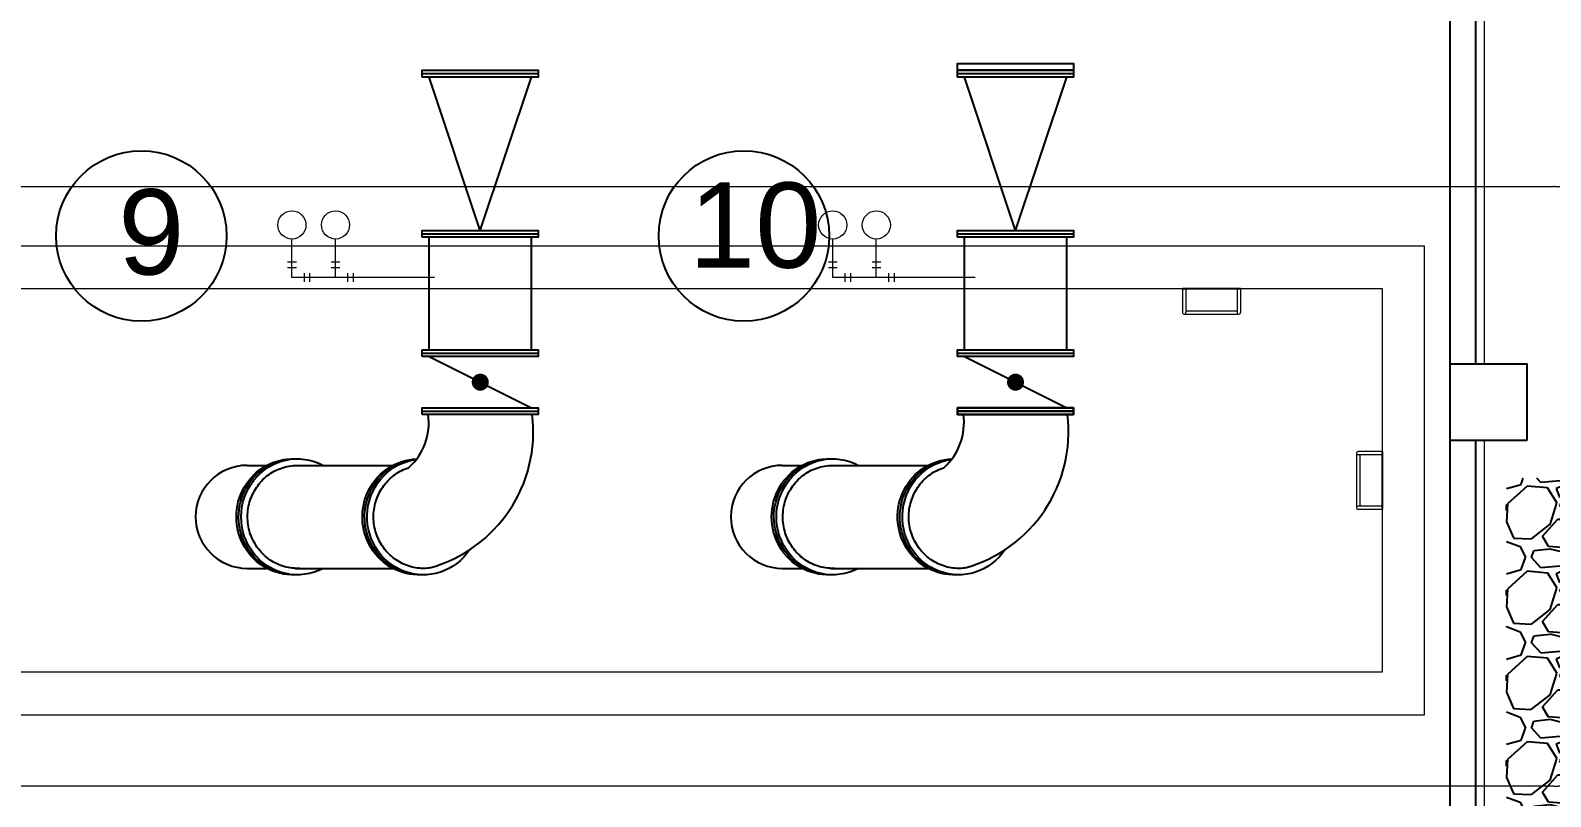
# Model space of a CAD drawing. Header units: inches. Extents: x 25480 to 951550, y -607927 to 1377809.
# Drawn here: x 498587 to 507505, y 369881 to 374375 of the extents above; entities that cross this region are included whole.
import ezdxf

# ---------------------------------------------------------------- set-up
doc = ezdxf.new("R2010")
doc.units = ezdxf.units.IN
doc.header["$MEASUREMENT"] = 0
doc.linetypes.add('CENTER', pattern=[2, 1.25, -0.25, 0.25, -0.25])
doc.linetypes.add('HIDDEN', pattern=[0.375, 0.25, -0.125])
doc.layers.add('DIM', color=251, linetype='Continuous', lineweight=0)
for name, color, linetype in [('M-HVAC-EQPM-NEW', 5, 'Continuous'), ('M-X-BKGD', 8, 'Continuous'), ('PIPE FLOOR PLAN', 251, 'Continuous')]:
    doc.layers.add(name, color=color, linetype=linetype)
doc.styles.get("Standard").update_dxf_attribs({"font": 'arial.ttf'})

# ---------------------------------------------------------------- blocks, each defined once
blk = doc.blocks.new('123')
at = {"ltscale": 10}
for p, q in [((-755780.3, -1071106.2), (-755780.3, -1071446.2)), ((-755780.3, -1071106.2), (-755780.3, -1071446.2)), ((-756735.6, -1072276.2), (-757075.6, -1072276.2)), ((-756735.6, -1072276.2), (-757075.6, -1072276.2))]:
    blk.add_line(p, q, dxfattribs=at)
at = {"layer": 'DIM', "color": 8, "lineweight": 0}
for p, q in [((-755930.3, -1071116.2), (-755930.3, -1071436.2)), ((-755930.3, -1071116.2), (-755930.3, -1071436.2)), ((-755780.3, -1071106.2), (-755920.3, -1071106.2)), ((-755780.3, -1071106.2), (-755920.3, -1071106.2)), ((-755780.3, -1071126.2), (-755920.3, -1071126.2)), ((-755780.3, -1071126.2), (-755920.3, -1071126.2)), ((-755910.3, -1071126.2), (-755910.3, -1071426.2)), ((-755910.3, -1071126.2), (-755910.3, -1071426.2)), ((-755780.3, -1071426.2), (-755920.3, -1071426.2)), ((-755780.3, -1071426.2), (-755920.3, -1071426.2)), ((-755780.3, -1071446.2), (-755920.3, -1071446.2)), ((-755780.3, -1071446.2), (-755920.3, -1071446.2)), ((-757075.6, -1072276.2), (-757075.6, -1072136.2)), ((-757075.6, -1072276.2), (-757075.6, -1072136.2)), ((-756745.6, -1072126.2), (-757065.6, -1072126.2)), ((-756745.6, -1072126.2), (-757065.6, -1072126.2)), ((-757055.6, -1072276.2), (-757055.6, -1072136.2)), ((-757055.6, -1072276.2), (-757055.6, -1072136.2)), ((-756755.6, -1072146.2), (-757055.6, -1072146.2)), ((-756755.6, -1072146.2), (-757055.6, -1072146.2)), ((-756755.6, -1072276.2), (-756755.6, -1072136.2)), ((-756755.6, -1072276.2), (-756755.6, -1072136.2)), ((-756735.6, -1072276.2), (-756735.6, -1072136.2)), ((-756735.6, -1072276.2), (-756735.6, -1072136.2))]:
    blk.add_line(p, q, dxfattribs=at)
for points in [[(-755530.3, -1072526.2), (-755530.3, -1057686.2), (-758280.9, -1057686.2), (-758280.9, -1072526.2)], [(-755530.3, -1072526.2), (-755530.3, -1057686.2), (-758280.9, -1057686.2), (-758280.9, -1072526.2)], [(-758030.9, -1057936.2), (-755780.3, -1057936.2), (-755780.3, -1072276.2), (-758030.9, -1072276.2)], [(-758030.9, -1057936.2), (-755780.3, -1057936.2), (-755780.3, -1072276.2), (-758030.9, -1072276.2)]]:
    blk.add_lwpolyline(points, close=True, dxfattribs=at)
for centre, start, end in [((-755920.3, -1071116.2), 90, 270), ((-755920.3, -1071116.2), 90, 270), ((-755920.3, -1071436.2), 90, 270), ((-755920.3, -1071436.2), 90, 270), ((-757065.6, -1072136.2), 0, 180), ((-757065.6, -1072136.2), 0, 180), ((-756745.6, -1072136.2), 0, 180), ((-756745.6, -1072136.2), 0, 180)]:
    blk.add_arc(centre, 10, start, end, dxfattribs=at)
at = {"layer": 'PIPE FLOOR PLAN', "color": 8}
for p, q in [((-758820.9, -1072676.2), (-750670.9, -1072676.2)), ((-758820.9, -1072676.2), (-750670.9, -1072676.2)), ((-759208.5, -1072826.2), (-756670.9, -1072826.2)), ((-759208.5, -1072826.2), (-756670.9, -1072826.2)), ((-756220.9, -1072826.2), (-750670.9, -1072826.2)), ((-756220.9, -1072826.2), (-750670.9, -1072826.2))]:
    blk.add_line(p, q, dxfattribs=at)
blk.add_lwpolyline([(-756670.9, -1073126.2), (-756670.9, -1072676.2), (-756220.9, -1072676.2), (-756220.9, -1073126.2)], close=True, dxfattribs=at)
blk.add_lwpolyline([(-756670.9, -1073126.2), (-756670.9, -1072676.2), (-756220.9, -1072676.2), (-756220.9, -1073126.2)], close=True, dxfattribs=at)
blk = doc.blocks.new('PT-PA')
at = {"layer": 'DIM', "color": 8}
for p, q in [((175464.7, 21566.2), (175464.7, 20729.8)), ((175490.3, 21091.7), (175439.1, 21091.7)), ((175490.3, 21058.6), (175439.1, 21058.6)), ((175464.7, 20985.6), (175239.3, 20985.6)), ((175375.4, 21011.8), (175375.4, 20960.5)), ((175408.5, 21011.8), (175408.5, 20960.5)), ((175490.3, 20835.9), (175439.1, 20835.9)), ((175490.3, 20802.8), (175439.1, 20802.8)), ((175464.7, 20729.8), (175239.3, 20729.8)), ((175375.4, 20755.9), (175375.4, 20704.7)), ((175408.5, 20755.9), (175408.5, 20704.7))]:
    blk.add_line(p, q, dxfattribs=at)
for centre in [(175156.7, 20985.6), (175156.7, 20729.8)]:
    blk.add_circle(centre, 82.6, dxfattribs=at)

msp = doc.modelspace()

# ---------------------------------------------------------------- hatches: boundary and pattern name
at = {"layer": 'M-X-BKGD'}
h = msp.add_hatch(dxfattribs=at)
h.set_pattern_fill('GRAVEL', color=8, scale=500, style=0)
h.set_pattern_definition([(228.0128, (478103.413, 313779.43), (-3999.999116, -4500.00067), [67.268, -6659.544]), (184.9697, (478058.413, 313729.428), (6000.000526, 499.9956535), [115.434, -11427.9625]), (132.5104, (477943.413, 313719.428), (4999.995359, -5500.004337), [81.394, -8058.016]), (267.2737, (477748.413, 313594.428), (499.998009, 10000.0001475), [105.119, -10406.779]), (292.8337, (477743.413, 313489.428), (-2500.004953, 5999.998206), [103.0775, -10204.6865]), (357.2737, (477783.413, 313394.428), (-10000.0001475, 499.998009), [105.119, -10406.779]), (37.6942, (477888.413, 313389.428), (-6500.003673, -4999.9952026), [139.0145, -13762.4245]), (72.2553, (477998.413, 313474.428), (3500.0053814, 10999.9981156), [131.244, -12993.1605]), (121.4296, (478038.413, 313599.428), (-4000.004117, 6499.997518), [105.475, -10442.0365]), (175.2364, (477983.413, 313689.43), (5500.000473, -499.995766), [120.416, -5900.3815]), (222.3974, (477863.413, 313699.428), (-6000.0036755, -5499.996041), [155.724, -15416.6875]), (138.8141, (478243.413, 313589.43), (-3500.001473, 2999.998657), [53.1505, -5261.922]), (171.4692, (478203.413, 313624.428), (6499.999142, -1000.003955), [101.1185, -10010.7555]), (225, (478103.4, 313639.43), (-6e-14, -500.0002), [70.7105, -636.396]), (203.1986, (478068.41, 313699.43), (2499.999865, 1000.00066), [38.079, -3769.8075]), (291.8014, (478033.41, 313684.43), (-499.99996, 1500.00014), [53.8515, -2638.731]), (30.9638, (478053.41, 313634.43), (1499.99901, 1000.00124), [87.4645, -2828.0115]), (161.5651, (478128.41, 313679.43), (1000.0002, -499.9992), [63.2455, -1517.8935]), (16.3895, (477743.413, 313684.428), (5000.001099, 1499.996355), [88.6, -8771.4225]), (70.3462, (477828.413, 313709.428), (-1999.997624, -5500.001068), [74.3305, -7358.704]), (293.1986, (478128.41, 313779.43), (-1000.00066, 2499.999865), [76.1575, -3731.729]), (343.6105, (478158.413, 313709.428), (-5000.001099, 1499.996355), [88.6, -8771.4225]), (339.444, (477743.413, 313374.43), (-2500.00092, 999.998), [85.44, -4186.562]), (294.7751, (477823.413, 313344.43), (-2499.996095, 5500.001711), [71.589, -7087.3215]), (66.8014, (478133.41, 313279.43), (1000.00066, 2499.999865), [76.1575, -3731.729]), (17.354, (478163.413, 313349.428), (-6500.00101, -1999.997251), [83.8155, -8297.712]), (69.444, (477888.413, 313279.43), (-999.998, -2500.00092), [42.72, -4229.282]), (101.3099, (478103.41, 313279.43), (-499.99882, 2000.00038), [25.495, -2524.0145]), (165.9638, (478098.41, 313304.43), (1500.00027, -499.99903), [103.0775, -1958.475]), (186.009, (477998.413, 313329.428), (4999.999875, 499.999659), [95.525, -9456.9615]), (303.6901, (478053.41, 313589.43), (-500.00067, 999.99978), [72.111, -1730.6645]), (353.1572, (478093.413, 313529.428), (8499.999683, -1000.003999), [125.897, -12463.7815]), (60.9454, (478218.413, 313514.43), (-2000.000014, -3500.000192), [51.478, -5096.337]), (90, (478243.4, 313559.43), (-500, 500), [30, -470]), (120.2564, (477988.413, 313344.43), (1999.997443, -3500.001228), [69.462, -6876.76]), (48.0128, (477953.413, 313404.43), (3999.999116, 4500.00067), [134.536, -6592.276]), (0, (478043.4, 313504.43), (500, 500), [130, -370]), (325.3048, (478173.413, 313504.428), (-4999.99713, 3500.004305), [79.057, -7826.637]), (254.0546, (478238.41, 313459.43), (-499.999945, -2000.00006), [72.801, -3567.254]), (207.646, (478218.413, 313389.428), (-9499.9979036, -5000.0038566), [118.5325, -11734.737]), (175.4261, (478113.413, 313334.428), (-6500.000279, 499.9974006), [125.3995, -12414.537])])
h.paths.add_polyline_path([(507245, 369168.9), (509606.6, 369168.9), (509606.6, 371748.1), (507245, 371748.1)])

# ---------------------------------------------------------------- linework, layer by layer
at = {"layer": 'M-HVAC-EQPM-NEW'}
for centre in [(499237.5, 373169.6), (502772.5, 373169.6)]:
    msp.add_circle(centre, 500, dxfattribs=at)
at = {"layer": 'M-X-BKGD', "color": 8, "linetype": 'Continuous', "ltscale": 3.5}
for p, q in [((500885.7, 374121.8), (501565.7, 374121.8)), ((500885.7, 374121.8), (501565.7, 374121.8)), ((504025.7, 374121.8), (504705.7, 374121.8)), ((500885.7, 373181.8), (501565.7, 373181.8)), ((500885.7, 373181.8), (501565.7, 373181.8)), ((504025.7, 373181.8), (504705.7, 373181.8)), ((504025.7, 373181.8), (504705.7, 373181.8)), ((500885.7, 372481.8), (501565.7, 372481.8)), ((504025.7, 372481.8), (504705.7, 372481.8)), ((500885.7, 372141.8), (501565.7, 372141.8)), ((504025.7, 372141.8), (504705.7, 372141.8)), ((504705.7, 372141.8), (504025.7, 372141.8))]:
    msp.add_line(p, q, dxfattribs=at)
at = {"layer": 'M-X-BKGD', "color": 8, "linetype": 'Continuous', "ltscale": 10}
for p, q in [((501225.7, 373201.8), (500925.7, 374101.8)), ((501225.7, 373201.8), (500925.7, 374101.8)), ((501225.7, 373201.8), (501525.7, 374101.8)), ((501225.7, 373201.8), (501525.7, 374101.8)), ((504365.7, 373201.8), (504065.7, 374101.8)), ((504365.7, 373201.8), (504065.7, 374101.8)), ((504365.7, 373201.8), (504665.7, 374101.8)), ((504365.7, 373201.8), (504665.7, 374101.8)), ((500925.7, 372501.8), (500925.7, 373161.8)), ((501525.7, 372501.8), (501525.7, 373161.8)), ((504065.7, 372501.8), (504065.7, 373161.8)), ((504665.7, 372501.8), (504665.7, 373161.8))]:
    msp.add_line(p, q, dxfattribs=at)
at = {"layer": 'M-X-BKGD', "color": 8, "linetype": 'Continuous'}
for p, q in [((500925.7, 372461.8), (501525.7, 372161.8)), ((504065.7, 372461.8), (504665.7, 372161.8))]:
    msp.add_line(p, q, dxfattribs=at)
at = {"layer": 'M-X-BKGD', "color": 8, "linetype": 'HIDDEN', "ltscale": 3.5}
msp.add_line((504072.4, 372161.8), (504112.4, 372161.8), dxfattribs=at)
at = {"layer": 'M-X-BKGD', "color": 8}
for p, q in [((499857.7, 371823.8), (499973.3, 371823.8)), ((500140, 371823.8), (500712.3, 371823.8)), ((502997.7, 371823.8), (503113.3, 371823.8)), ((503280, 371823.8), (503852.3, 371823.8)), ((499857.7, 371219.8), (499973.3, 371219.8)), ((500140, 371219.8), (500712.3, 371219.8)), ((502997.7, 371219.8), (503113.3, 371219.8)), ((503280, 371219.8), (503852.3, 371219.8))]:
    msp.add_line(p, q, dxfattribs=at)
at = {"layer": 'M-X-BKGD', "color": 8, "linetype": 'Continuous', "lineweight": 0, "ltscale": 10}
for points in [[(506915.7, 354419.8), (488365.7, 354419.8), (488365.7, 377969.8), (506915.7, 377969.8)], [(506915.7, 371969.8), (507365.7, 371969.8), (507365.7, 372419.8), (506915.7, 372419.8)]]:
    msp.add_lwpolyline(points, close=True, dxfattribs=at)
for points in [[(507115.7, 377969.8), (507115.7, 372419.8)], [(507115.7, 371969.8), (507115.7, 366419.8)]]:
    msp.add_lwpolyline(points, dxfattribs=at)
at = {"layer": 'M-X-BKGD', "color": 8, "linetype": 'Continuous', "ltscale": 3.5}
for points in [[(500885.7, 374101.8), (500885.7, 374141.8), (501565.7, 374141.8), (501565.7, 374101.8)], [(500885.7, 374101.8), (500885.7, 374141.8), (501565.7, 374141.8), (501565.7, 374101.8)], [(504025.7, 374141.8), (504025.7, 374181.8), (504705.7, 374181.8), (504705.7, 374141.8)], [(504025.7, 374101.8), (504025.7, 374141.8), (504705.7, 374141.8), (504705.7, 374101.8)], [(504025.7, 374101.8), (504025.7, 374141.8), (504705.7, 374141.8), (504705.7, 374101.8)], [(500885.7, 373161.8), (500885.7, 373201.8), (501565.7, 373201.8), (501565.7, 373161.8)], [(500885.7, 373161.8), (500885.7, 373201.8), (501565.7, 373201.8), (501565.7, 373161.8)], [(504025.7, 373161.8), (504025.7, 373201.8), (504705.7, 373201.8), (504705.7, 373161.8)], [(504025.7, 373161.8), (504025.7, 373201.8), (504705.7, 373201.8), (504705.7, 373161.8)], [(500885.7, 372461.8), (500885.7, 372501.8), (501565.7, 372501.8), (501565.7, 372461.8)], [(504025.7, 372461.8), (504025.7, 372501.8), (504705.7, 372501.8), (504705.7, 372461.8)], [(500885.7, 372121.8), (500885.7, 372161.8), (501565.7, 372161.8), (501565.7, 372121.8)], [(504025.7, 372121.8), (504025.7, 372161.8), (504705.7, 372161.8), (504705.7, 372121.8)], [(504705.7, 372121.8), (504705.7, 372161.8), (504025.7, 372161.8), (504025.7, 372121.8)]]:
    msp.add_lwpolyline(points, close=True, dxfattribs=at)
at = {"layer": 'M-X-BKGD', "color": 8, "linetype": 'HIDDEN', "lineweight": 0, "ltscale": 10}
msp.add_lwpolyline([(491370.6, 370279.9), (491370.6, 373120.7, -0.414214), (491708.7, 373458.8), (507523.1, 373458.8, -0.414214), (507861.2, 373120.7), (507861.2, 370279.9, -0.414214), (507523.1, 369941.8), (491708.7, 369941.8, -0.414214)], format="xyb", close=True, dxfattribs=at)
at = {"layer": 'M-X-BKGD', "color": 8, "linetype": 'CENTER', "const_width": 50}
for points in [[(501225.7, 372286.8, 1), (501225.7, 372336.8, 1)], [(504365.7, 372286.8, 1), (504365.7, 372336.8, 1)]]:
    msp.add_lwpolyline(points, format="xyb", close=True, dxfattribs=at)
at = {"layer": 'M-X-BKGD', "color": 8}
for centre, radius, start, end in [((500567.2, 372074.9), 356.4, 312.20969, 7.56548), ((500706.7, 372021.8), 830.2, 285.50434, 6.92094), ((503707.2, 372074.9), 356.4, 312.20969, 7.56548), ((503846.7, 372021.8), 830.2, 285.50434, 6.92094), ((499857.7, 371521.8), 302, 90, 270), ((502997.7, 371521.8), 302, 90, 270)]:
    msp.add_arc(centre, radius, start, end, dxfattribs=at)
at = {"layer": 'M-X-BKGD', "color": 8, "linetype": 'Continuous', "ltscale": 3.5, "extrusion": (0, 0, -1)}
for centre, major_axis, start_param, end_param in [((500153.3, 371521.8), (0, -340), -0.477316, 3.618909), ((503293.3, 371521.8), (0, -340), -0.477316, 3.618909), ((500125.1, 371521.8), (0, -340), -0.042699, 3.184291), ((500138.5, 371521.8), (0, 340), 3.098894, 6.305507), ((500864.1, 371521.8), (0, 340), 3.098894, 6.248915), ((500877.5, 371521.8), (0, -340), -0.042699, 3.064696), ((500892.3, 371521.8), (0, -340), -0.969046, 3.01597), ((503265.1, 371521.8), (0, -340), -0.042699, 3.184291), ((503278.5, 371521.8), (0, 340), 3.098894, 6.305507), ((504004.1, 371521.8), (0, 340), 3.098894, 6.248915), ((504017.5, 371521.8), (0, -340), -0.042699, 3.064696), ((504032.3, 371521.8), (0, -340), -0.969046, 3.01597)]:
    msp.add_ellipse(centre, major_axis=major_axis, ratio=0.971603, start_param=start_param, end_param=end_param, dxfattribs=at)
at = {"layer": 'M-X-BKGD', "color": 8, "linetype": 'Continuous', "ltscale": 3.5}
msp.add_open_spline([(500166.5, 371219.8), (500156.2, 371219.3), (500145.9, 371219.4), (500120.2, 371221), (500104.7, 371223.3), (500074.4, 371230.2), (500059.5, 371235), (500030.6, 371246.9), (500016.6, 371254), (499989.9, 371270.5), (499977.2, 371279.8), (499953.3, 371300.5), (499942.2, 371311.8), (499921.8, 371336.2), (499912.5, 371349.2), (499896.1, 371376.7), (499888.9, 371391.1), (499877, 371420.9), (499872.1, 371436.3), (499864.9, 371467.7), (499862.5, 371483.7), (499860.2, 371516), (499860.4, 371532.2), (499863.1, 371564.4), (499865.7, 371580.3), (499873.4, 371611.7), (499878.4, 371627), (499890.9, 371656.6), (499898.2, 371670.9), (499915, 371698.1), (499924.5, 371711), (499945.2, 371735), (499956.5, 371746.2), (499980.7, 371766.5), (499993.6, 371775.6), (500020.5, 371791.7), (500034.6, 371798.6), (500063.6, 371810), (500078.6, 371814.6), (500109, 371821.1), (500124.5, 371823.1), (500140, 371823.8), (500140, 371823.8), (500140, 371823.8)], degree=3, knots=[-0.045423, -0.045423, -0.045423, -0.045423, 0.060402, 0.060402, 0.220175, 0.220175, 0.379948, 0.379948, 0.539721, 0.539721, 0.699494, 0.699494, 0.859267, 0.859267, 1.01904, 1.01904, 1.178813, 1.178813, 1.338586, 1.338586, 1.498359, 1.498359, 1.658132, 1.658132, 1.817905, 1.817905, 1.977678, 1.977678, 2.137451, 2.137451, 2.297224, 2.297224, 2.456997, 2.456997, 2.61677, 2.61677, 2.776543, 2.776543, 2.936316, 2.936316, 3.096089, 3.096089, 3.096142, 3.096142, 3.096142, 3.096142], dxfattribs=at)
at = {"layer": 'M-X-BKGD', "color": 8}
for points, knots in [([(500928.6, 371221.8), (500924.3, 371221.3), (500920, 371220.8), (500900.6, 371219.2), (500885.4, 371219.2), (500855.1, 371221.5), (500840.1, 371223.9), (500810.5, 371231.1), (500796, 371235.9), (500767.8, 371247.7), (500754.2, 371254.8), (500728.1, 371271), (500715.7, 371280.2), (500692.4, 371300.5), (500681.5, 371311.5), (500661.4, 371335.3), (500652.3, 371348), (500636.1, 371374.7), (500629, 371388.8), (500617.1, 371417.8), (500612.2, 371432.8), (500604.7, 371463.5), (500602.1, 371479.1), (500599.4, 371510.6), (500599.2, 371526.4), (500601.3, 371557.9), (500603.5, 371573.6), (500610.3, 371604.4), (500614.9, 371619.5), (500626.3, 371648.8), (500633.1, 371663), (500648.7, 371690.1), (500657.5, 371703), (500677, 371727.3), (500687.7, 371738.6), (500710.6, 371759.3), (500722.8, 371768.8), (500748.5, 371785.6), (500762, 371793), (500786, 371803.7), (500796.2, 371807.6), (500806.7, 371810.9)], [-0.124775, -0.124775, -0.124775, -0.124775, -0.0806, -0.0806, 0.075632, 0.075632, 0.231864, 0.231864, 0.388096, 0.388096, 0.544328, 0.544328, 0.70056, 0.70056, 0.856791, 0.856791, 1.013023, 1.013023, 1.169255, 1.169255, 1.325487, 1.325487, 1.481719, 1.481719, 1.637951, 1.637951, 1.794182, 1.794182, 1.950414, 1.950414, 2.106646, 2.106646, 2.262878, 2.262878, 2.41911, 2.41911, 2.575342, 2.575342, 2.731573, 2.731573, 2.843678, 2.843678, 2.843678, 2.843678]), ([(503306.5, 371219.8), (503296.2, 371219.3), (503285.9, 371219.4), (503260.2, 371221), (503244.7, 371223.3), (503214.4, 371230.2), (503199.5, 371235), (503170.6, 371246.9), (503156.6, 371254), (503129.9, 371270.5), (503117.2, 371279.8), (503093.3, 371300.5), (503082.2, 371311.8), (503061.8, 371336.2), (503052.5, 371349.2), (503036.1, 371376.7), (503028.9, 371391.1), (503017, 371420.9), (503012.1, 371436.3), (503004.9, 371467.7), (503002.5, 371483.7), (503000.2, 371516), (503000.4, 371532.2), (503003.1, 371564.4), (503005.7, 371580.3), (503013.4, 371611.7), (503018.4, 371627), (503030.9, 371656.6), (503038.2, 371670.9), (503055, 371698.1), (503064.5, 371711), (503085.2, 371735), (503096.5, 371746.2), (503120.7, 371766.5), (503133.6, 371775.6), (503160.5, 371791.7), (503174.6, 371798.6), (503203.6, 371810), (503218.6, 371814.6), (503249, 371821.1), (503264.5, 371823.1), (503280, 371823.8), (503280, 371823.8), (503280, 371823.8)], [-0.045423, -0.045423, -0.045423, -0.045423, 0.060402, 0.060402, 0.220175, 0.220175, 0.379948, 0.379948, 0.539721, 0.539721, 0.699494, 0.699494, 0.859267, 0.859267, 1.01904, 1.01904, 1.178813, 1.178813, 1.338586, 1.338586, 1.498359, 1.498359, 1.658132, 1.658132, 1.817905, 1.817905, 1.977678, 1.977678, 2.137451, 2.137451, 2.297224, 2.297224, 2.456997, 2.456997, 2.61677, 2.61677, 2.776543, 2.776543, 2.936316, 2.936316, 3.096089, 3.096089, 3.096142, 3.096142, 3.096142, 3.096142]), ([(504068.6, 371221.8), (504064.3, 371221.3), (504060, 371220.8), (504040.6, 371219.2), (504025.4, 371219.2), (503995.1, 371221.5), (503980.1, 371223.9), (503950.5, 371231.1), (503936, 371235.9), (503907.8, 371247.7), (503894.2, 371254.8), (503868.1, 371271), (503855.7, 371280.2), (503832.4, 371300.5), (503821.5, 371311.5), (503801.4, 371335.3), (503792.3, 371348), (503776.1, 371374.7), (503769, 371388.8), (503757.1, 371417.8), (503752.2, 371432.8), (503744.7, 371463.5), (503742.1, 371479.1), (503739.4, 371510.6), (503739.2, 371526.4), (503741.3, 371557.9), (503743.5, 371573.6), (503750.3, 371604.4), (503754.9, 371619.5), (503766.3, 371648.8), (503773.1, 371663), (503788.7, 371690.1), (503797.5, 371703), (503817, 371727.3), (503827.7, 371738.6), (503850.6, 371759.3), (503862.8, 371768.8), (503888.5, 371785.6), (503902, 371793), (503926, 371803.7), (503936.2, 371807.6), (503946.7, 371810.9)], [-0.124775, -0.124775, -0.124775, -0.124775, -0.0806, -0.0806, 0.075632, 0.075632, 0.231864, 0.231864, 0.388096, 0.388096, 0.544328, 0.544328, 0.70056, 0.70056, 0.856791, 0.856791, 1.013023, 1.013023, 1.169255, 1.169255, 1.325487, 1.325487, 1.481719, 1.481719, 1.637951, 1.637951, 1.794182, 1.794182, 1.950414, 1.950414, 2.106646, 2.106646, 2.262878, 2.262878, 2.41911, 2.41911, 2.575342, 2.575342, 2.731573, 2.731573, 2.843678, 2.843678, 2.843678, 2.843678])]:
    msp.add_open_spline(points, degree=3, knots=knots, dxfattribs=at)

# ---------------------------------------------------------------- block references
for name, p, rotation in [('123', (-565760.5, 1128640.7), 90), ('PT-PA', (479390.9, 548390.8), 270), ('PT-PA', (482563.5, 548390.8), 270)]:
    msp.add_blockref(name, p, dxfattribs=dict(at, rotation=rotation))

# ---------------------------------------------------------------- texts
at = {"layer": 'M-HVAC-EQPM-NEW', "char_height": 500, "attachment_point": 1}
for s, insert in [('10', (502450.5, 373483.2)), ('9', (499101.7, 373443.3))]:
    msp.add_mtext_dynamic_manual_height_columns(s, width=1130, gutter_width=1, heights=[0], dxfattribs=dict(at, insert=insert))

doc.saveas('drawing.dxf')
